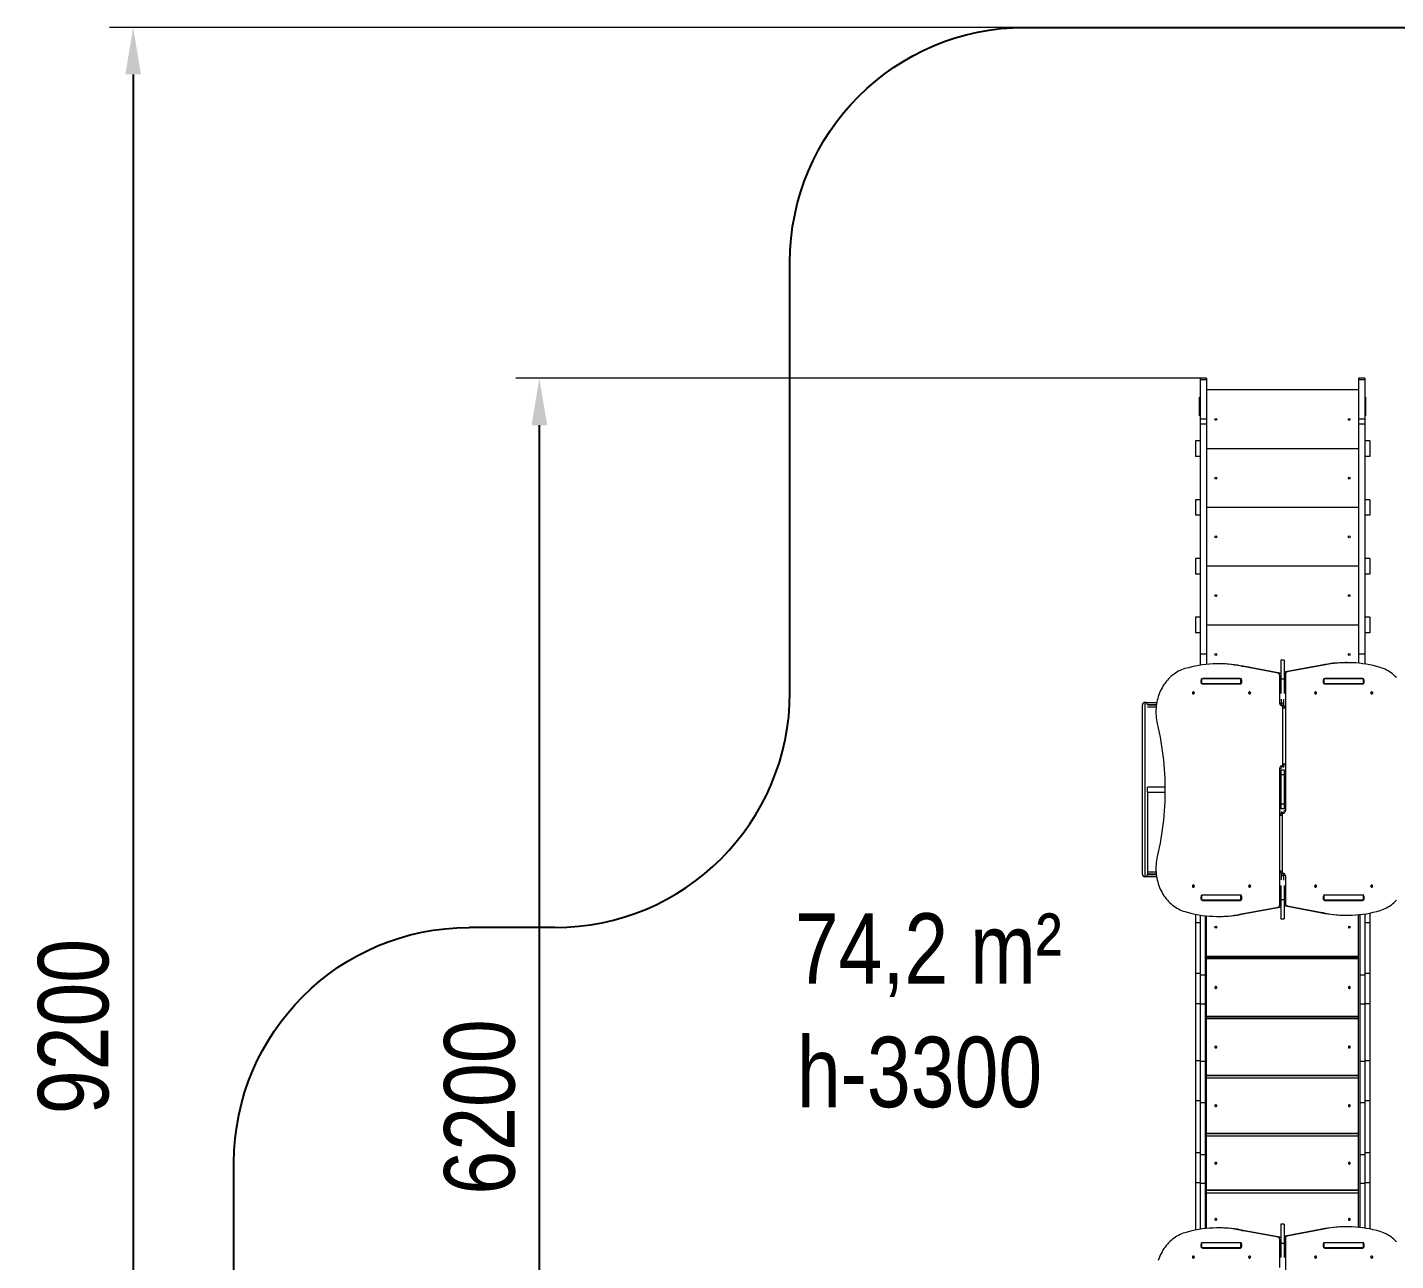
# Model space of a CAD drawing. Header units: millimetres. Extents: x -6398 to 6402, y -5787 to 4580.
# Drawn here: x -6398 to -576, y -667 to 4580 of the extents above; entities that cross this region are included whole.
import ezdxf

# ---------------------------------------------------------------- set-up
doc = ezdxf.new("R2010")
doc.units = ezdxf.units.MM
for name, color, linetype in [('DiKom', 7, 'Continuous'), ('DIKOM_ЗОНА', 80, 'Continuous'), ('DIKOM_РАЗМЕР_ЗОНА', 7, 'Continuous'), ('DIKOM_РАЗМЕР_ОБЪЕКТА', 7, 'Continuous')]:
    doc.layers.add(name, color=color, linetype=linetype)
doc.styles.add('style1', font='arial.ttf', dxfattribs={"width": 0.8})
doc.dimstyles.new('1-50', dxfattribs={"dimtxt": 300, "dimasz": 200, "dimexe": 100, "dimexo": 0, "dimgap": 100, "dimtad": 1, "dimtxsty": 'style1', "dimcen": 200, "dimclrd": 7, "dimclre": 7, "dimclrt": 7, "dimadec": 1, "dimazin": 2, "dimtfac": 1, "dimtmove": 0, "dimatfit": 2, "dimfxl": 0, "dimlwd": 25, "dimlwe": 18, "dimarcsym": 0})

# ---------------------------------------------------------------- blocks, each defined once
blk = doc.blocks.new('*D10')
at = {"layer": 'Defpoints', "color": 0, "transparency": 16777216}
for p in [(-1407.3, 3087.2), (-4219.4, -3113.8), (-1057.3, -3113.8)]:
    blk.add_point(p, dxfattribs=at)
at = {"layer": 'DIKOM_РАЗМЕР_ОБЪЕКТА', "color": 7, "lineweight": 18, "transparency": 16777216}
for p, q in [((-1407.3, 3087.2), (-4319.4, 3087.2)), ((-1057.3, -3113.8), (-4319.4, -3113.8))]:
    blk.add_line(p, q, dxfattribs=at)
at = {"layer": 'DIKOM_РАЗМЕР_ОБЪЕКТА', "color": 7, "lineweight": 25, "transparency": 16777216}
blk.add_line((-4219.4, 2887.2), (-4219.4, -2913.8), dxfattribs=at)
at = {"layer": 'DIKOM_РАЗМЕР_ОБЪЕКТА', "color": 7, "transparency": 16777216}
for points in [[(-4252.7, 2887.2), (-4186, 2887.2), (-4219.4, 3087.2)], [(-4252.7, -2913.8), (-4186, -2913.8), (-4219.4, -3113.8)]]:
    blk.add_solid(points, dxfattribs=at)
at = {"layer": 'DIKOM_РАЗМЕР_ОБЪЕКТА', "color": 7, "transparency": 16777216, "insert": (-4472.5, -13.3), "char_height": 300, "attachment_point": 5, "rotation": 90, "style": 'style1'}
blk.add_mtext('6200', dxfattribs=at)
blk = doc.blocks.new('*D11')
at = {"layer": 'Defpoints', "color": 0, "transparency": 16777216}
for p in [(4404.6, 1023.7), (-3518.4, -1364.8), (4404.6, -3858.3)]:
    blk.add_point(p, dxfattribs=at)
at = {"layer": 'DIKOM_РАЗМЕР_ОБЪЕКТА', "color": 7, "lineweight": 18, "transparency": 16777216}
for p, q in [((4404.6, 1023.7), (4404.6, -3958.3)), ((-3518.4, -1364.8), (-3518.4, -3958.3))]:
    blk.add_line(p, q, dxfattribs=at)
at = {"layer": 'DIKOM_РАЗМЕР_ОБЪЕКТА', "color": 7, "lineweight": 25, "transparency": 16777216}
blk.add_line((-3318.4, -3858.3), (4204.6, -3858.3), dxfattribs=at)
at = {"layer": 'DIKOM_РАЗМЕР_ОБЪЕКТА', "color": 7, "transparency": 16777216}
for points in [[(-3318.4, -3824.9), (-3318.4, -3891.6), (-3518.4, -3858.3)], [(4204.6, -3824.9), (4204.6, -3891.6), (4404.6, -3858.3)]]:
    blk.add_solid(points, dxfattribs=at)
at = {"layer": 'DIKOM_РАЗМЕР_ОБЪЕКТА', "color": 7, "transparency": 16777216, "insert": (326.4, -3605.1), "char_height": 300, "attachment_point": 5, "style": 'style1'}
blk.add_mtext('7900', dxfattribs=at)
blk = doc.blocks.new('*D12')
at = {"layer": 'Defpoints', "color": 0, "transparency": 16777216}
for p in [(-1169.8, 4579.9), (-5947.5, -4613.8), (-1169.8, -4613.8)]:
    blk.add_point(p, dxfattribs=at)
at = {"layer": 'DIKOM_РАЗМЕР_ЗОНА', "color": 7, "lineweight": 18, "transparency": 16777216}
for p, q in [((-1169.8, 4579.9), (-6047.5, 4579.9)), ((-1169.8, -4613.8), (-6047.5, -4613.8))]:
    blk.add_line(p, q, dxfattribs=at)
at = {"layer": 'DIKOM_РАЗМЕР_ЗОНА', "color": 7, "lineweight": 25, "transparency": 16777216}
blk.add_line((-5947.5, 4379.9), (-5947.5, -4413.8), dxfattribs=at)
at = {"layer": 'DIKOM_РАЗМЕР_ЗОНА', "color": 7, "transparency": 16777216}
for points in [[(-5980.9, 4379.9), (-5914.2, 4379.9), (-5947.5, 4579.9)], [(-5980.9, -4413.8), (-5914.2, -4413.8), (-5947.5, -4613.8)]]:
    blk.add_solid(points, dxfattribs=at)
at = {"layer": 'DIKOM_РАЗМЕР_ЗОНА', "color": 7, "transparency": 16777216, "insert": (-6200.7, 328.9), "char_height": 300, "attachment_point": 5, "rotation": 90, "style": 'style1'}
blk.add_mtext('9200', dxfattribs=at)
blk = doc.blocks.new('*D13')
at = {"layer": 'Defpoints', "color": 0, "transparency": 16777216}
for p in [(6402.1, 1335.2), (-5518.4, -1066.4), (6402.1, -5686.9)]:
    blk.add_point(p, dxfattribs=at)
at = {"layer": 'DIKOM_РАЗМЕР_ЗОНА', "color": 7, "lineweight": 18, "transparency": 16777216}
for p, q in [((6402.1, 1335.2), (6402.1, -5786.9)), ((-5518.4, -1066.4), (-5518.4, -5786.9))]:
    blk.add_line(p, q, dxfattribs=at)
at = {"layer": 'DIKOM_РАЗМЕР_ЗОНА', "color": 7, "lineweight": 25, "transparency": 16777216}
blk.add_line((-5318.4, -5686.9), (6202.1, -5686.9), dxfattribs=at)
at = {"layer": 'DIKOM_РАЗМЕР_ЗОНА', "color": 7, "transparency": 16777216}
for points in [[(-5318.4, -5653.5), (-5318.4, -5720.2), (-5518.4, -5686.9)], [(6202.1, -5653.5), (6202.1, -5720.2), (6402.1, -5686.9)]]:
    blk.add_solid(points, dxfattribs=at)
at = {"layer": 'DIKOM_РАЗМЕР_ЗОНА', "color": 7, "transparency": 16777216, "insert": (717.6, -5433.7), "char_height": 300, "attachment_point": 5, "style": 'style1'}
blk.add_mtext('11900', dxfattribs=at)

msp = doc.modelspace()

# ---------------------------------------------------------------- linework, layer by layer
at = {"color": 7, "linetype": 'Continuous', "lineweight": 15}
for p, q in [((-1380.327, 3087.217), (-1407.327, 3087.217)), ((-1407.327, 3087.217), (-1407.327, 3079.935)), ((-1380.327, 3087.217), (-1380.327, 3079.935)), ((-707.327, 3087.217), (-734.327, 3087.217)), ((-734.327, 3087.217), (-734.327, 3079.935)), ((-707.327, 3087.217), (-707.327, 3079.935)), ((-1380.327, 3079.935), (-1407.327, 3079.935)), ((-1407.327, 3079.935), (-1407.327, 2913.433)), ((-1380.327, 3079.935), (-1380.327, 2913.433)), ((-734.327, 3037.217), (-1380.327, 3037.217)), ((-707.327, 3079.935), (-734.327, 3079.935)), ((-734.327, 3079.935), (-734.327, 2913.433)), ((-707.327, 3079.935), (-707.327, 2913.433)), ((-1410.327, 2927.217), (-1410.327, 3007.217)), ((-1410.327, 3007.217), (-1407.327, 3007.217)), ((-707.327, 3007.217), (-704.327, 3007.217)), ((-704.327, 3007.217), (-704.327, 2927.217)), ((-1407.327, 2927.217), (-1410.327, 2927.217)), ((-1380.327, 2913.433), (-1407.327, 2913.433)), ((-1407.327, 2913.433), (-1407.327, 2892.395)), ((-1380.327, 2913.433), (-1380.327, 2892.395)), ((-707.327, 2913.433), (-734.327, 2913.433)), ((-734.327, 2913.433), (-734.327, 2892.395)), ((-704.327, 2927.217), (-707.327, 2927.217)), ((-707.327, 2913.433), (-707.327, 2892.395)), ((-1380.327, 2892.395), (-1407.327, 2892.395)), ((-1407.327, 2892.395), (-1407.327, 1912.482)), ((-1380.327, 2892.395), (-1380.327, 1912.482)), ((-707.327, 2892.395), (-734.327, 2892.395)), ((-734.327, 2892.395), (-734.327, 1912.482)), ((-707.327, 2892.395), (-707.327, 1912.482)), ((-1407.327, 2820.22), (-1428.327, 2820.22)), ((-1428.327, 2820.22), (-1428.327, 2754.22)), ((-686.327, 2820.22), (-707.327, 2820.22)), ((-686.327, 2820.22), (-686.327, 2754.22)), ((-1407.327, 2754.22), (-1428.327, 2754.22)), ((-734.327, 2787.217), (-1380.327, 2787.217)), ((-686.327, 2754.22), (-707.327, 2754.22)), ((-1407.327, 2570.22), (-1428.327, 2570.22)), ((-1428.327, 2570.22), (-1428.327, 2504.22)), ((-686.327, 2570.22), (-707.327, 2570.22)), ((-686.327, 2570.22), (-686.327, 2504.22)), ((-1407.327, 2504.22), (-1428.327, 2504.22)), ((-734.327, 2537.217), (-1380.327, 2537.217)), ((-686.327, 2504.22), (-707.327, 2504.22)), ((-1407.327, 2320.22), (-1428.327, 2320.22)), ((-1428.327, 2320.22), (-1428.327, 2254.22)), ((-734.327, 2287.217), (-1380.327, 2287.217)), ((-686.327, 2320.22), (-707.327, 2320.22)), ((-686.327, 2320.22), (-686.327, 2254.22)), ((-1407.327, 2254.22), (-1428.327, 2254.22)), ((-686.327, 2254.22), (-707.327, 2254.22)), ((-1407.327, 2070.22), (-1428.327, 2070.22)), ((-1428.327, 2070.22), (-1428.327, 2004.22)), ((-686.327, 2070.22), (-707.327, 2070.22)), ((-686.327, 2070.22), (-686.327, 2004.22)), ((-1407.327, 2004.22), (-1428.327, 2004.22)), ((-734.327, 2037.217), (-1380.327, 2037.217)), ((-686.327, 2004.22), (-707.327, 2004.22)), ((-1380.327, 1912.482), (-1407.327, 1912.482)), ((-1407.327, 1912.482), (-1407.327, 1866.316)), ((-1380.327, 1912.482), (-1380.327, 1869.733)), ((-1324.999, 1872.082), (-1332.499, 1872.082)), ((-1049.821, 1887.49), (-1064.821, 1887.49)), ((-1064.821, 1887.49), (-1064.821, 1806.315)), ((-1049.821, 1887.49), (-1049.821, 1806.315)), ((-889.766, 1866.684), (-1045.544, 1837.391)), ((-882.266, 1866.684), (-1038.044, 1837.391)), ((-882.266, 1866.684), (-889.766, 1866.684)), ((-782.152, 1877.042), (-789.652, 1877.042)), ((-707.327, 1912.482), (-734.327, 1912.482)), ((-734.327, 1912.482), (-734.327, 1874.693)), ((-707.327, 1912.482), (-707.327, 1871.276)), ((-1402.832, 1805.307), (-1402.832, 1790.128)), ((-1401.72, 1808.217), (-1402.79, 1808.217)), ((-1401.72, 1787.217), (-1401.72, 1808.217)), ((-1235.328, 1808.217), (-1401.72, 1808.217)), ((-1237.974, 1808.967), (-1396.89, 1808.967)), ((-1380.327, 1808.967), (-1380.327, 1808.217)), ((-1235.328, 1787.217), (-1235.328, 1808.217)), ((-1232.074, 1808.217), (-1235.328, 1808.217)), ((-1076.609, 1832.432), (-1232.385, 1861.724)), ((-1232.385, 1861.724), (-1224.885, 1861.724)), ((-1069.109, 1832.432), (-1224.885, 1861.724)), ((-1076.609, 1832.432), (-1069.109, 1832.432)), ((-1069.34, 1703.336), (-1069.34, 1822.562)), ((-1069.34, 1822.562), (-1064.821, 1822.562)), ((-1049.821, 1806.315), (-1064.821, 1806.315)), ((-1064.821, 1806.315), (-1064.821, 1745.918)), ((-1045.312, 1827.521), (-1049.821, 1827.521)), ((-1049.821, 1806.315), (-1049.821, 1745.998)), ((-1038.044, 1837.391), (-1045.544, 1837.391)), ((-1045.312, 1827.521), (-1045.31, 1246.061)), ((-879.666, 1808.217), (-882.721, 1808.217)), ((-879.666, 1787.217), (-879.666, 1808.217)), ((-712.934, 1808.217), (-879.666, 1808.217)), ((-717.761, 1808.967), (-876.677, 1808.967)), ((-734.327, 1808.967), (-734.327, 1808.217)), ((-712.934, 1787.217), (-712.934, 1808.217)), ((-711.864, 1808.217), (-712.934, 1808.217)), ((-711.822, 1790.128), (-711.822, 1805.307)), ((-1404.684, 1799.967), (-1404.684, 1795.467)), ((-1404.684, 1799.967), (-1402.832, 1799.967)), ((-1404.684, 1795.467), (-1402.832, 1795.467)), ((-1401.72, 1787.217), (-1402.79, 1787.217)), ((-1235.328, 1787.217), (-1401.72, 1787.217)), ((-1396.89, 1786.467), (-1237.974, 1786.467)), ((-1391.443, 1786.785), (-1391.443, 1787.217)), ((-1380.327, 1787.217), (-1380.327, 1786.467)), ((-1232.074, 1787.217), (-1235.328, 1787.217)), ((-1230.18, 1795.467), (-1230.18, 1799.967)), ((-884.471, 1799.967), (-884.471, 1795.467)), ((-879.666, 1787.217), (-882.721, 1787.217)), ((-712.934, 1787.217), (-879.666, 1787.217)), ((-876.677, 1786.467), (-717.761, 1786.467)), ((-734.327, 1787.217), (-734.327, 1786.467)), ((-723.207, 1787.217), (-723.207, 1786.785)), ((-711.864, 1787.217), (-712.934, 1787.217)), ((-709.967, 1799.967), (-711.822, 1799.967)), ((-709.967, 1795.467), (-711.822, 1795.467)), ((-709.967, 1795.467), (-709.967, 1799.967)), ((-1653.327, 976.217), (-1653.327, 1698.217)), ((-1643.327, 1708.217), (-1643.327, 966.217)), ((-1643.327, 1708.217), (-1642.327, 1708.217)), ((-1642.327, 1708.217), (-1592.544, 1708.217)), ((-1642.327, 966.217), (-1642.327, 1708.217)), ((-1594.199, 1698.217), (-1632.327, 1698.217)), ((-1632.327, 1697.217), (-1594.338, 1697.217)), ((-1069.34, 1703.336), (-1061.841, 1703.336)), ((-1062.777, 1694.449), (-1055.277, 1694.449)), ((-1061.841, 1703.336), (-1061.841, 1722.025)), ((-1052.812, 1704.517), (-1061.841, 1704.517)), ((-1052.812, 1722.077), (-1052.812, 1693.542)), ((-1595.471, 1687.217), (-1632.327, 1687.217)), ((-1055.484, 1447.136), (-1055.484, 1684.575)), ((-1055.484, 1684.575), (-1048.09, 1684.575)), ((-1069.338, 846.914), (-1069.34, 1428.374)), ((-1069.34, 1428.374), (-1062.262, 1428.374)), ((-1064.821, 1420.774), (-1064.821, 1419.657)), ((-1049.821, 1419.657), (-1064.821, 1419.657)), ((-1064.821, 1419.657), (-1064.821, 1399.614)), ((-1049.821, 1399.614), (-1064.821, 1399.614)), ((-1064.821, 1399.614), (-1064.821, 1274.821)), ((-1062.777, 1437.261), (-1055.277, 1437.261)), ((-1052.811, 1436.747), (-1056.904, 1436.747)), ((-1055.484, 1447.136), (-1048.09, 1447.136)), ((-1052.811, 1438.169), (-1052.811, 1430.495)), ((-1049.821, 1420.747), (-1049.821, 1419.657)), ((-1049.821, 1419.657), (-1049.821, 1399.614)), ((-1049.821, 1399.614), (-1049.821, 1274.821)), ((-1557.985, 1347.717), (-1632.327, 1347.717)), ((-1632.327, 1326.723), (-1632.327, 1347.712)), ((-1632.327, 1326.717), (-1557.944, 1326.717)), ((-1632.327, 1326.717), (-1632.327, 976.217)), ((-1059.167, 1227.299), (-1066.564, 1227.299)), ((-1049.821, 1274.821), (-1064.821, 1274.821)), ((-1064.821, 1274.821), (-1064.821, 1254.777)), ((-1049.821, 1254.777), (-1064.821, 1254.777)), ((-1064.821, 1254.777), (-1064.821, 1253.663)), ((-1061.84, 1236.266), (-1061.84, 1243.922)), ((-1057.746, 1237.687), (-1061.84, 1237.687)), ((-1051.874, 1237.173), (-1059.374, 1237.173)), ((-1059.167, 1227.299), (-1059.167, 989.86)), ((-1045.31, 1246.061), (-1052.392, 1246.061)), ((-1049.821, 1274.821), (-1049.821, 1254.777)), ((-1049.821, 1254.777), (-1049.821, 1253.686)), ((-1059.167, 989.86), (-1066.564, 989.86)), ((-1643.327, 966.217), (-1642.327, 966.217)), ((-1593.425, 966.217), (-1642.327, 966.217)), ((-1632.327, 987.217), (-1595.861, 987.217)), ((-1594.959, 977.217), (-1632.327, 977.217)), ((-1632.327, 976.217), (-1594.843, 976.217)), ((-1061.839, 952.402), (-1061.839, 980.893)), ((-1052.81, 969.918), (-1061.839, 969.918)), ((-1051.874, 979.985), (-1059.374, 979.985)), ((-1045.31, 971.098), (-1052.81, 971.098)), ((-1052.81, 971.098), (-1052.81, 952.365)), ((-1045.31, 971.098), (-1045.31, 851.873)), ((-1404.684, 878.967), (-1404.684, 874.467)), ((-1404.684, 878.967), (-1402.832, 878.967)), ((-1404.684, 874.467), (-1402.832, 874.467)), ((-1402.832, 884.307), (-1402.832, 869.128)), ((-1401.72, 887.217), (-1402.79, 887.217)), ((-1401.72, 866.217), (-1401.72, 887.217)), ((-1235.328, 887.217), (-1401.72, 887.217)), ((-1237.974, 887.967), (-1396.89, 887.967)), ((-1391.443, 887.217), (-1391.443, 887.649)), ((-1386.327, 887.967), (-1386.327, 887.217)), ((-1235.328, 866.217), (-1235.328, 887.217)), ((-1232.074, 887.217), (-1235.328, 887.217)), ((-1230.18, 874.467), (-1230.18, 878.967)), ((-1064.821, 928.504), (-1064.821, 868.12)), ((-1049.821, 928.45), (-1049.821, 868.12)), ((-884.471, 878.967), (-884.471, 874.467)), ((-879.666, 887.217), (-882.721, 887.217)), ((-879.666, 866.217), (-879.666, 887.217)), ((-712.934, 887.217), (-879.666, 887.217)), ((-717.761, 887.967), (-876.677, 887.967)), ((-728.327, 887.967), (-728.327, 887.217)), ((-723.21, 887.65), (-723.21, 887.217)), ((-712.934, 866.217), (-712.934, 887.217)), ((-711.864, 887.217), (-712.934, 887.217)), ((-711.822, 869.128), (-711.822, 884.307)), ((-709.967, 878.967), (-711.822, 878.967)), ((-709.967, 874.467), (-711.822, 874.467)), ((-709.967, 874.467), (-709.967, 878.967)), ((-1401.72, 866.217), (-1402.79, 866.217)), ((-1235.328, 866.217), (-1401.72, 866.217)), ((-1396.89, 865.467), (-1237.974, 865.467)), ((-1386.327, 866.217), (-1386.327, 865.467)), ((-1380.327, 865.467), (-1380.327, 866.217)), ((-1232.074, 866.217), (-1235.328, 866.217)), ((-1232.385, 807.751), (-1076.607, 837.044)), ((-1224.885, 807.751), (-1069.107, 837.044)), ((-1076.607, 837.044), (-1069.107, 837.044)), ((-1069.338, 846.914), (-1064.821, 846.914)), ((-1049.821, 868.12), (-1064.821, 868.12)), ((-1064.821, 868.12), (-1064.821, 786.945)), ((-1049.821, 868.12), (-1049.821, 786.945)), ((-1045.31, 851.873), (-1049.821, 851.873)), ((-1038.042, 842.003), (-1045.542, 842.003)), ((-1045.542, 842.003), (-889.766, 812.71)), ((-1038.042, 842.003), (-882.266, 812.71)), ((-879.666, 866.217), (-882.721, 866.217)), ((-712.934, 866.217), (-879.666, 866.217)), ((-876.677, 865.467), (-717.761, 865.467)), ((-734.327, 865.467), (-734.327, 866.217)), ((-728.327, 866.217), (-728.327, 865.467)), ((-711.864, 866.217), (-712.934, 866.217)), ((-1428.327, 806.877), (-1428.327, 770.664)), ((-1407.327, 770.664), (-1428.327, 770.664)), ((-1428.327, 770.664), (-1428.327, 555.047)), ((-1407.327, 803.159), (-1407.327, 547.342)), ((-1386.327, 800.37), (-1386.327, 547.342)), ((-1380.327, -530.266), (-1380.327, 799.742)), ((-1332.499, 797.393), (-1324.999, 797.393)), ((-1232.385, 807.751), (-1224.885, 807.751)), ((-1064.821, 786.945), (-1049.821, 786.945)), ((-882.266, 812.71), (-889.766, 812.71)), ((-789.652, 802.352), (-782.152, 802.352)), ((-734.327, -525.308), (-734.327, 804.701)), ((-728.327, 805.329), (-728.327, 547.342)), ((-707.327, 808.118), (-707.327, 547.342)), ((-686.327, 770.664), (-707.327, 770.664)), ((-686.327, 811.835), (-686.327, 770.664)), ((-686.327, 770.664), (-686.327, 555.047)), ((-1380.327, 628.993), (-734.327, 628.993)), ((-734.327, 622.809), (-1380.327, 622.809)), ((-734.327, 616.266), (-1380.327, 616.266)), ((-1407.327, 555.047), (-1428.327, 555.047)), ((-1428.327, 555.047), (-1428.327, 425.822)), ((-1386.327, 547.342), (-1407.327, 547.342)), ((-1407.327, 547.342), (-1407.327, 423.664)), ((-1386.327, 547.342), (-1386.327, 423.664)), ((-707.327, 547.342), (-728.327, 547.342)), ((-728.327, 547.342), (-728.327, 423.664)), ((-686.327, 555.047), (-707.327, 555.047)), ((-707.327, 547.342), (-707.327, 423.664)), ((-686.327, 555.047), (-686.327, 425.822)), ((-1407.327, 425.822), (-1428.327, 425.822)), ((-1428.327, 425.822), (-1428.327, 182.661)), ((-1386.327, 423.664), (-1407.327, 423.664)), ((-1407.327, 423.664), (-1407.327, 180.502)), ((-1386.327, 423.664), (-1386.327, 180.502)), ((-707.327, 423.664), (-728.327, 423.664)), ((-728.327, 423.664), (-728.327, 180.502)), ((-686.327, 425.822), (-707.327, 425.822)), ((-707.327, 423.664), (-707.327, 180.502)), ((-686.327, 425.822), (-686.327, 182.661)), ((-1380.327, 373.718), (-734.327, 373.718)), ((-734.327, 368.966), (-1380.327, 368.966)), ((-734.327, 361.051), (-1380.327, 361.051)), ((-1407.327, 182.661), (-1428.327, 182.661)), ((-1428.327, 182.661), (-1428.327, 12.926)), ((-1386.327, 180.502), (-1407.327, 180.502)), ((-1407.327, 180.502), (-1407.327, 4.41)), ((-1386.327, 180.502), (-1386.327, 4.41)), ((-707.327, 180.502), (-728.327, 180.502)), ((-728.327, 180.502), (-728.327, 4.41)), ((-686.327, 182.661), (-707.327, 182.661)), ((-707.327, 180.502), (-707.327, 4.41)), ((-686.327, 182.661), (-686.327, 12.926)), ((-1380.327, 122.034), (-734.327, 122.034)), ((-734.327, 118.81), (-1380.327, 118.81)), ((-734.327, 109.577), (-1380.327, 109.577)), ((-1407.327, 12.926), (-1428.327, 12.926)), ((-1428.327, 12.926), (-1428.327, -208.385)), ((-1386.327, 4.41), (-1407.327, 4.41)), ((-1407.327, 4.41), (-1407.327, -216.901)), ((-1386.327, 4.41), (-1386.327, -216.901)), ((-707.327, 4.41), (-728.327, 4.41)), ((-728.327, 4.41), (-728.327, -216.901)), ((-686.327, 12.926), (-707.327, 12.926)), ((-707.327, 4.41), (-707.327, -216.901)), ((-686.327, 12.926), (-686.327, -208.385)), ((-1380.327, -125.353), (-734.327, -125.353)), ((-734.327, -126.877), (-1380.327, -126.877)), ((-734.327, -137.483), (-1380.327, -137.483)), ((-1407.327, -208.385), (-1428.327, -208.385)), ((-1428.327, -208.385), (-1428.327, -336.008)), ((-1386.327, -216.901), (-1407.327, -216.901)), ((-1407.327, -216.901), (-1407.327, -339.046)), ((-1386.327, -216.901), (-1386.327, -339.046)), ((-707.327, -216.901), (-728.327, -216.901)), ((-728.327, -216.901), (-728.327, -339.046)), ((-686.327, -208.385), (-707.327, -208.385)), ((-707.327, -216.901), (-707.327, -339.046)), ((-686.327, -208.385), (-686.327, -336.008)), ((-1407.327, -336.008), (-1428.327, -336.008)), ((-1428.327, -336.008), (-1428.327, -537.399)), ((-1386.327, -339.046), (-1407.327, -339.046)), ((-1407.327, -339.046), (-1407.327, -533.682)), ((-1386.327, -339.046), (-1386.327, -530.894)), ((-707.327, -339.046), (-728.327, -339.046)), ((-728.327, -339.046), (-728.327, -525.936)), ((-686.327, -336.008), (-707.327, -336.008)), ((-707.327, -339.046), (-707.327, -528.725)), ((-686.327, -336.008), (-686.327, -532.444)), ((-1380.327, -367.388), (-734.327, -367.388)), ((-734.327, -367.507), (-1380.327, -367.507)), ((-734.327, -379.428), (-1380.327, -379.428)), ((-1049.833, -512.51), (-1064.833, -512.51)), ((-1064.833, -512.51), (-1064.833, -593.685)), ((-1049.833, -512.51), (-1049.833, -593.685)), ((-782.164, -522.958), (-789.664, -522.958)), ((-1325.011, -527.918), (-1332.511, -527.918)), ((-1076.621, -567.568), (-1232.397, -538.276)), ((-1232.397, -538.276), (-1224.897, -538.276)), ((-1069.121, -567.568), (-1224.897, -538.276)), ((-1076.621, -567.568), (-1069.121, -567.568)), ((-1069.353, -696.664), (-1069.353, -577.438)), ((-1069.353, -577.438), (-1064.833, -577.438)), ((-1045.324, -572.479), (-1049.833, -572.479)), ((-889.778, -533.316), (-1045.556, -562.609)), ((-1038.056, -562.609), (-1045.556, -562.609)), ((-1045.324, -572.479), (-1045.322, -1153.939)), ((-882.278, -533.316), (-1038.056, -562.609)), ((-882.278, -533.316), (-889.778, -533.316)), ((-1404.696, -600.033), (-1404.696, -604.533)), ((-1404.696, -600.033), (-1402.844, -600.033)), ((-1404.696, -604.533), (-1402.844, -604.533)), ((-1402.844, -594.693), (-1402.844, -609.872)), ((-1401.732, -591.783), (-1402.802, -591.783)), ((-1401.732, -612.783), (-1402.802, -612.783)), ((-1401.732, -612.783), (-1401.732, -591.783)), ((-1235.34, -591.783), (-1401.732, -591.783)), ((-1235.34, -612.783), (-1401.732, -612.783)), ((-1237.986, -591.033), (-1396.902, -591.033)), ((-1396.902, -613.533), (-1237.986, -613.533)), ((-1391.456, -613.215), (-1391.456, -612.783)), ((-1386.327, -591.033), (-1386.327, -591.783)), ((-1386.327, -612.783), (-1386.327, -613.533)), ((-1380.327, -591.783), (-1380.327, -591.033)), ((-1235.34, -612.783), (-1235.34, -591.783)), ((-1232.086, -591.783), (-1235.34, -591.783)), ((-1232.086, -612.783), (-1235.34, -612.783)), ((-1230.192, -604.533), (-1230.192, -600.033)), ((-1049.833, -593.685), (-1064.833, -593.685)), ((-1064.833, -593.685), (-1064.833, -654.083)), ((-1049.833, -593.685), (-1049.833, -654.002)), ((-884.483, -600.033), (-884.483, -604.533)), ((-879.678, -591.783), (-882.733, -591.783)), ((-879.678, -612.783), (-882.733, -612.783)), ((-879.678, -612.783), (-879.678, -591.783)), ((-712.946, -591.783), (-879.678, -591.783)), ((-712.946, -612.783), (-879.678, -612.783)), ((-717.773, -591.033), (-876.689, -591.033)), ((-876.689, -613.533), (-717.773, -613.533)), ((-734.327, -591.783), (-734.327, -591.033)), ((-728.327, -591.033), (-728.327, -591.783)), ((-728.327, -612.783), (-728.327, -613.533)), ((-723.219, -612.783), (-723.219, -613.215)), ((-712.946, -612.783), (-712.946, -591.783)), ((-711.877, -591.783), (-712.946, -591.783)), ((-711.877, -612.783), (-712.946, -612.783)), ((-711.834, -609.872), (-711.834, -594.693)), ((-709.979, -600.033), (-711.834, -600.033)), ((-709.979, -604.533), (-711.834, -604.533)), ((-709.979, -604.533), (-709.979, -600.033))]:
    msp.add_line(p, q, dxfattribs=at)
at = {"color": 7, "linetype": 'Continuous', "lineweight": 15, "flags": 128}
for points in [[(-1472.804, 1851.577), (-1479.774, 1849.317), (-1486.651, 1846.705), (-1493.423, 1843.745), (-1500.075, 1840.445), (-1506.595, 1836.81), (-1512.97, 1832.848), (-1519.187, 1828.565), (-1525.236, 1823.971), (-1531.104, 1819.074), (-1536.78, 1813.884), (-1542.252, 1808.41), (-1547.511, 1802.664), (-1552.545, 1796.656), (-1557.346, 1790.398), (-1561.904, 1783.903), (-1566.21, 1777.182), (-1570.256, 1770.249), (-1574.033, 1763.117), (-1577.536, 1755.801), (-1580.756, 1748.313), (-1583.688, 1740.669), (-1586.326, 1732.884), (-1588.664, 1724.972), (-1590.699, 1716.949), (-1592.427, 1708.83), (-1593.843, 1700.632), (-1594.946, 1692.369), (-1595.733, 1684.059), (-1596.202, 1675.717), (-1596.354, 1667.358), (-1596.186, 1659.001), (-1595.701, 1650.659), (-1594.898, 1642.351), (-1593.779, 1634.091), (-1592.347, 1625.896), (-1590.604, 1617.782)], [(-572.399, 1813.37), (-577.871, 1818.843), (-583.547, 1824.034), (-589.415, 1828.931), (-595.463, 1833.525), (-601.681, 1837.807), (-608.056, 1841.77), (-614.576, 1845.405), (-621.228, 1848.705), (-627.999, 1851.664), (-634.877, 1854.276), (-641.847, 1856.537)], [(-1436.944, 1752.617), (-1438.017, 1752.439), (-1439.004, 1751.919), (-1439.823, 1751.099), (-1440.41, 1750.045), (-1440.715, 1748.844), (-1440.715, 1747.591), (-1440.41, 1746.39), (-1439.823, 1745.336), (-1439.004, 1744.516), (-1438.017, 1743.996), (-1436.944, 1743.817), (-1435.87, 1743.996), (-1434.883, 1744.516), (-1434.064, 1745.336), (-1433.477, 1746.39), (-1433.172, 1747.591), (-1433.172, 1748.844), (-1433.477, 1750.045), (-1434.064, 1751.099), (-1434.883, 1751.919), (-1435.87, 1752.439), (-1436.944, 1752.617)], [(-1197.921, 1752.617), (-1198.994, 1752.439), (-1199.981, 1751.919), (-1200.8, 1751.099), (-1201.387, 1750.045), (-1201.692, 1748.844), (-1201.692, 1747.591), (-1201.387, 1746.39), (-1200.8, 1745.336), (-1199.981, 1744.516), (-1198.994, 1743.996), (-1197.921, 1743.817), (-1196.847, 1743.996), (-1195.86, 1744.516), (-1195.041, 1745.336), (-1194.454, 1746.39), (-1194.149, 1747.591), (-1194.149, 1748.844), (-1194.454, 1750.045), (-1195.041, 1751.099), (-1195.86, 1751.919), (-1196.847, 1752.439), (-1197.921, 1752.617)], [(-916.73, 1743.817), (-915.657, 1743.996), (-914.67, 1744.516), (-913.851, 1745.336), (-913.264, 1746.39), (-912.959, 1747.591), (-912.959, 1748.844), (-913.264, 1750.045), (-913.851, 1751.099), (-914.67, 1751.919), (-915.657, 1752.439), (-916.73, 1752.617), (-917.804, 1752.439), (-918.79, 1751.919), (-919.61, 1751.099), (-920.196, 1750.045), (-920.502, 1748.844), (-920.502, 1747.591), (-920.196, 1746.39), (-919.61, 1745.336), (-918.79, 1744.516), (-917.804, 1743.996), (-916.73, 1743.817)], [(-677.707, 1743.817), (-676.634, 1743.996), (-675.647, 1744.516), (-674.828, 1745.336), (-674.241, 1746.39), (-673.936, 1747.591), (-673.936, 1748.844), (-674.241, 1750.045), (-674.828, 1751.099), (-675.647, 1751.919), (-676.634, 1752.439), (-677.707, 1752.617), (-678.781, 1752.439), (-679.767, 1751.919), (-680.587, 1751.099), (-681.174, 1750.045), (-681.479, 1748.844), (-681.479, 1747.591), (-681.174, 1746.39), (-680.587, 1745.336), (-679.767, 1744.516), (-678.781, 1743.996), (-677.707, 1743.817)], [(-1590.604, 1617.782), (-1586.273, 1598.675), (-1582.246, 1579.48), (-1578.523, 1560.203), (-1575.106, 1540.85), (-1571.996, 1521.429), (-1569.193, 1501.945), (-1566.7, 1482.405), (-1564.517, 1462.816), (-1562.644, 1443.185), (-1561.083, 1423.517), (-1559.833, 1403.819), (-1558.895, 1384.098), (-1558.27, 1364.36), (-1557.957, 1344.613), (-1557.957, 1324.862), (-1558.27, 1305.115), (-1558.895, 1285.378), (-1559.833, 1265.657), (-1561.083, 1245.959), (-1562.644, 1226.291), (-1564.517, 1206.659), (-1566.7, 1187.07), (-1569.193, 1167.53), (-1571.996, 1148.046), (-1575.106, 1128.625), (-1578.523, 1109.272), (-1582.246, 1089.995), (-1586.273, 1070.8), (-1590.604, 1051.693)], [(-1590.604, 1051.693), (-1592.347, 1043.579), (-1593.779, 1035.384), (-1594.898, 1027.124), (-1595.701, 1018.816), (-1596.186, 1010.475), (-1596.354, 1002.117), (-1596.202, 993.759), (-1595.733, 985.416), (-1594.946, 977.106), (-1593.843, 968.843), (-1592.427, 960.645), (-1590.699, 952.526), (-1588.664, 944.503), (-1586.326, 936.591), (-1583.688, 928.806), (-1580.756, 921.162), (-1577.536, 913.675), (-1574.033, 906.358), (-1570.256, 899.226), (-1566.21, 892.293), (-1561.904, 885.572), (-1557.346, 879.077), (-1552.545, 872.819), (-1547.511, 866.811), (-1542.252, 861.065), (-1536.78, 855.591), (-1531.104, 850.401), (-1525.236, 845.504), (-1519.187, 840.91), (-1512.97, 836.627), (-1506.595, 832.665), (-1500.075, 829.03), (-1493.423, 825.73), (-1486.651, 822.771), (-1479.774, 820.158), (-1472.804, 817.898)], [(-1436.944, 930.617), (-1438.017, 930.439), (-1439.004, 929.919), (-1439.823, 929.099), (-1440.41, 928.045), (-1440.715, 926.844), (-1440.715, 925.591), (-1440.41, 924.39), (-1439.823, 923.336), (-1439.004, 922.516), (-1438.017, 921.996), (-1436.944, 921.817), (-1435.87, 921.996), (-1434.883, 922.516), (-1434.064, 923.336), (-1433.477, 924.39), (-1433.172, 925.591), (-1433.172, 926.844), (-1433.477, 928.045), (-1434.064, 929.099), (-1434.883, 929.919), (-1435.87, 930.439), (-1436.944, 930.617)], [(-1197.921, 930.617), (-1198.994, 930.439), (-1199.981, 929.919), (-1200.8, 929.099), (-1201.387, 928.045), (-1201.692, 926.844), (-1201.692, 925.591), (-1201.387, 924.39), (-1200.8, 923.336), (-1199.981, 922.516), (-1198.994, 921.996), (-1197.921, 921.817), (-1196.847, 921.996), (-1195.86, 922.516), (-1195.041, 923.336), (-1194.454, 924.39), (-1194.149, 925.591), (-1194.149, 926.844), (-1194.454, 928.045), (-1195.041, 929.099), (-1195.86, 929.919), (-1196.847, 930.439), (-1197.921, 930.617)], [(-916.73, 921.817), (-915.657, 921.996), (-914.67, 922.516), (-913.851, 923.336), (-913.264, 924.39), (-912.959, 925.591), (-912.959, 926.844), (-913.264, 928.045), (-913.851, 929.099), (-914.67, 929.919), (-915.657, 930.439), (-916.73, 930.617), (-917.804, 930.439), (-918.79, 929.919), (-919.61, 929.099), (-920.196, 928.045), (-920.502, 926.844), (-920.502, 925.591), (-920.196, 924.39), (-919.61, 923.336), (-918.79, 922.516), (-917.804, 921.996), (-916.73, 921.817)], [(-677.707, 921.817), (-676.634, 921.996), (-675.647, 922.516), (-674.828, 923.336), (-674.241, 924.39), (-673.936, 925.591), (-673.936, 926.844), (-674.241, 928.045), (-674.828, 929.099), (-675.647, 929.919), (-676.634, 930.439), (-677.707, 930.617), (-678.781, 930.439), (-679.767, 929.919), (-680.587, 929.099), (-681.174, 928.045), (-681.479, 926.844), (-681.479, 925.591), (-681.174, 924.39), (-680.587, 923.336), (-679.767, 922.516), (-678.781, 921.996), (-677.707, 921.817)], [(-641.847, 822.857), (-634.877, 825.118), (-627.999, 827.73), (-621.228, 830.689), (-614.576, 833.99), (-608.056, 837.624), (-601.681, 841.587), (-595.463, 845.869), (-589.415, 850.464), (-583.547, 855.361), (-577.871, 860.551), (-572.399, 866.025)], [(-1337.327, 494.992), (-1337.505, 496.136), (-1338.022, 497.178), (-1338.833, 498.026), (-1339.866, 498.605), (-1341.028, 498.862), (-1342.217, 498.776), (-1343.327, 498.353), (-1344.259, 497.632), (-1344.931, 496.676), (-1345.282, 495.57), (-1345.282, 494.414), (-1344.931, 493.308), (-1344.259, 492.352), (-1343.327, 491.631), (-1342.217, 491.209), (-1341.028, 491.122), (-1339.866, 491.38), (-1338.833, 491.958), (-1338.022, 492.806), (-1337.505, 493.848), (-1337.327, 494.992)], [(-769.327, 494.992), (-769.505, 496.136), (-770.022, 497.178), (-770.833, 498.026), (-771.866, 498.605), (-773.028, 498.862), (-774.217, 498.776), (-775.327, 498.353), (-776.259, 497.632), (-776.931, 496.676), (-777.282, 495.57), (-777.282, 494.414), (-776.931, 493.308), (-776.259, 492.352), (-775.327, 491.631), (-774.217, 491.209), (-773.028, 491.122), (-771.866, 491.38), (-770.833, 491.958), (-770.022, 492.806), (-769.505, 493.848), (-769.327, 494.992)], [(-1337.327, 241.542), (-1337.505, 242.67), (-1338.022, 243.697), (-1338.833, 244.532), (-1339.866, 245.102), (-1341.028, 245.356), (-1342.217, 245.271), (-1343.327, 244.854), (-1344.259, 244.144), (-1344.931, 243.202), (-1345.282, 242.112), (-1345.282, 240.972), (-1344.931, 239.883), (-1344.259, 238.941), (-1343.327, 238.23), (-1342.217, 237.814), (-1341.028, 237.729), (-1339.866, 237.983), (-1338.833, 238.552), (-1338.022, 239.388), (-1337.505, 240.415), (-1337.327, 241.542)], [(-769.327, 241.542), (-769.505, 242.67), (-770.022, 243.697), (-770.833, 244.532), (-771.866, 245.102), (-773.028, 245.356), (-774.217, 245.271), (-775.327, 244.854), (-776.259, 244.144), (-776.931, 243.202), (-777.282, 242.112), (-777.282, 240.972), (-776.931, 239.883), (-776.259, 238.941), (-775.327, 238.23), (-774.217, 237.814), (-773.028, 237.729), (-771.866, 237.983), (-770.833, 238.552), (-770.022, 239.388), (-769.505, 240.415), (-769.327, 241.542)], [(-1337.327, -7.888), (-1337.505, -6.78), (-1338.022, -5.77), (-1338.833, -4.949), (-1339.866, -4.389), (-1341.028, -4.139), (-1342.217, -4.223), (-1343.327, -4.632), (-1344.259, -5.331), (-1344.931, -6.257), (-1345.282, -7.327), (-1345.282, -8.448), (-1344.931, -9.519), (-1344.259, -10.444), (-1343.327, -11.143), (-1342.217, -11.552), (-1341.028, -11.636), (-1339.866, -11.387), (-1338.833, -10.827), (-1338.022, -10.005), (-1337.505, -8.996), (-1337.327, -7.888)], [(-769.327, -7.888), (-769.505, -6.78), (-770.022, -5.77), (-770.833, -4.949), (-771.866, -4.389), (-773.028, -4.139), (-774.217, -4.223), (-775.327, -4.632), (-776.259, -5.331), (-776.931, -6.257), (-777.282, -7.327), (-777.282, -8.448), (-776.931, -9.519), (-776.259, -10.444), (-775.327, -11.143), (-774.217, -11.552), (-773.028, -11.636), (-771.866, -11.387), (-770.833, -10.827), (-770.022, -10.005), (-769.505, -8.996), (-769.327, -7.888)], [(-1337.327, -252.435), (-1337.505, -251.351), (-1338.022, -250.363), (-1338.833, -249.559), (-1339.866, -249.011), (-1341.028, -248.767), (-1342.217, -248.849), (-1343.327, -249.25), (-1344.259, -249.933), (-1344.931, -250.839), (-1345.282, -251.887), (-1345.282, -252.984), (-1344.931, -254.031), (-1344.259, -254.937), (-1343.327, -255.621), (-1342.217, -256.022), (-1341.028, -256.104), (-1339.866, -255.86), (-1338.833, -255.311), (-1338.022, -254.507), (-1337.505, -253.52), (-1337.327, -252.435)], [(-769.327, -252.435), (-769.505, -251.351), (-770.022, -250.363), (-770.833, -249.559), (-771.866, -249.011), (-773.028, -248.767), (-774.217, -248.849), (-775.327, -249.25), (-776.259, -249.933), (-776.931, -250.839), (-777.282, -251.887), (-777.282, -252.984), (-776.931, -254.031), (-776.259, -254.937), (-775.327, -255.621), (-774.217, -256.022), (-773.028, -256.104), (-771.866, -255.86), (-770.833, -255.311), (-770.022, -254.507), (-769.505, -253.52), (-769.327, -252.435)], [(-1337.327, -491.585), (-1337.505, -490.527), (-1338.022, -489.563), (-1338.833, -488.779), (-1339.866, -488.244), (-1341.028, -488.006), (-1342.217, -488.086), (-1343.327, -488.477), (-1344.259, -489.144), (-1344.931, -490.028), (-1345.282, -491.05), (-1345.282, -492.12), (-1344.931, -493.142), (-1344.259, -494.026), (-1343.327, -494.693), (-1342.217, -495.084), (-1341.028, -495.164), (-1339.866, -494.926), (-1338.833, -494.391), (-1338.022, -493.607), (-1337.505, -492.643), (-1337.327, -491.585)], [(-769.327, -491.585), (-769.505, -490.527), (-770.022, -489.563), (-770.833, -488.779), (-771.866, -488.244), (-773.028, -488.006), (-774.217, -488.086), (-775.327, -488.477), (-776.259, -489.144), (-776.931, -490.028), (-777.282, -491.05), (-777.282, -492.12), (-776.931, -493.142), (-776.259, -494.026), (-775.327, -494.693), (-774.217, -495.084), (-773.028, -495.164), (-771.866, -494.926), (-770.833, -494.391), (-770.022, -493.607), (-769.505, -492.643), (-769.327, -491.585)], [(-1472.816, -548.423), (-1479.786, -550.683), (-1486.664, -553.295), (-1493.435, -556.255), (-1500.087, -559.555), (-1506.607, -563.19), (-1512.982, -567.152), (-1519.2, -571.435), (-1525.248, -576.029), (-1531.116, -580.926), (-1536.792, -586.116), (-1542.264, -591.59), (-1547.523, -597.336), (-1552.557, -603.344), (-1557.358, -609.602), (-1561.916, -616.097), (-1566.222, -622.818), (-1570.268, -629.751), (-1574.045, -636.883), (-1577.548, -644.199), (-1580.768, -651.687), (-1583.7, -659.331), (-1586.338, -667.116)], [(-572.411, -586.63), (-577.883, -581.157), (-583.559, -575.966), (-589.427, -571.069), (-595.476, -566.475), (-601.693, -562.193), (-608.068, -558.23), (-614.588, -554.595), (-621.24, -551.295), (-628.011, -548.336), (-634.889, -545.724), (-641.859, -543.463)], [(-1436.956, -647.383), (-1438.029, -647.561), (-1439.016, -648.081), (-1439.835, -648.901), (-1440.422, -649.955), (-1440.727, -651.156), (-1440.727, -652.409), (-1440.422, -653.61), (-1439.835, -654.664), (-1439.016, -655.484), (-1438.029, -656.004), (-1436.956, -656.183), (-1435.882, -656.004), (-1434.896, -655.484), (-1434.076, -654.664), (-1433.49, -653.61), (-1433.184, -652.409), (-1433.184, -651.156), (-1433.49, -649.955), (-1434.076, -648.901), (-1434.896, -648.081), (-1435.882, -647.561), (-1436.956, -647.383)], [(-1197.933, -647.383), (-1199.006, -647.561), (-1199.993, -648.081), (-1200.812, -648.901), (-1201.399, -649.955), (-1201.704, -651.156), (-1201.704, -652.409), (-1201.399, -653.61), (-1200.812, -654.664), (-1199.993, -655.484), (-1199.006, -656.004), (-1197.933, -656.183), (-1196.859, -656.004), (-1195.873, -655.484), (-1195.053, -654.664), (-1194.466, -653.61), (-1194.161, -652.409), (-1194.161, -651.156), (-1194.466, -649.955), (-1195.053, -648.901), (-1195.873, -648.081), (-1196.859, -647.561), (-1197.933, -647.383)], [(-916.742, -656.183), (-915.669, -656.004), (-914.682, -655.484), (-913.862, -654.664), (-913.276, -653.61), (-912.971, -652.409), (-912.971, -651.156), (-913.276, -649.955), (-913.862, -648.901), (-914.682, -648.081), (-915.669, -647.561), (-916.742, -647.383), (-917.816, -647.561), (-918.803, -648.081), (-919.622, -648.901), (-920.208, -649.955), (-920.514, -651.156), (-920.514, -652.409), (-920.208, -653.61), (-919.622, -654.664), (-918.803, -655.484), (-917.816, -656.004), (-916.742, -656.183)], [(-677.719, -656.183), (-676.646, -656.004), (-675.659, -655.484), (-674.84, -654.664), (-674.253, -653.61), (-673.948, -652.409), (-673.948, -651.156), (-674.253, -649.955), (-674.84, -648.901), (-675.659, -648.081), (-676.646, -647.561), (-677.719, -647.383), (-678.793, -647.561), (-679.78, -648.081), (-680.599, -648.901), (-681.185, -649.955), (-681.491, -651.156), (-681.491, -652.409), (-681.185, -653.61), (-680.599, -654.664), (-679.78, -655.484), (-678.793, -656.004), (-677.719, -656.183)]]:
    msp.add_lwpolyline(points, dxfattribs=at)
at = {"color": 7, "linetype": 'Continuous', "lineweight": 15}
for centre, radius in [((-1341.327, 2912.217), 4), ((-773.327, 2912.217), 4), ((-1341.327, 2662.217), 4), ((-773.327, 2662.217), 4), ((-1341.327, 2412.217), 4), ((-773.327, 2412.217), 4), ((-1341.327, 2162.217), 4), ((-773.327, 2162.217), 4), ((-1341.327, 1912.217), 4), ((-773.327, 1912.217), 4), ((-1341.277, 751.742), 3.95), ((-773.277, 751.743), 3.95)]:
    msp.add_circle(centre, radius, dxfattribs=at)
for centre, radius, start, end in [((-1332.553, 1381.794), 490.272, 78.2108749, 106.6227002), ((-1325.099, 1382.124), 489.959, 78.1977155, 89.988317), ((-789.552, 1387.084), 489.958, 90.0116994, 101.802296), ((-782.098, 1386.755), 490.271, 73.3772815, 101.789141), ((-1394.869, 1800.052), 9.816, 143.8069306, 180.4922901), ((-1396.866, 1802.023), 6.945, 90.2015049, 116.8761953), ((-1389.365, 1802.022), 6.945, 90.2033584, 116.8743417), ((-1237.999, 1802.022), 6.945, 63.1256583, 89.7966416), ((-1239.995, 1800.052), 9.816, 359.5077099, 36.1930694), ((-1079.008, 1823.054), 9.68, 357.087288, 75.6490214), ((-1070.736, 1824.305), 8.287, 44.4657858, 78.6795623), ((-1043.917, 1829.265), 8.287, 101.3237303, 135.4315728), ((-1035.644, 1828.013), 9.68, 104.351727, 182.9114904), ((-874.627, 1800.047), 9.844, 145.3073655, 180.4618382), ((-876.655, 1802.034), 6.934, 90.1803177, 116.8973824), ((-725.285, 1802.023), 6.945, 63.1238047, 89.7984951), ((-717.783, 1802.034), 6.934, 63.1026176, 89.8196823), ((-719.783, 1800.051), 9.816, 359.5086062, 36.2296632), ((-1428.182, 1748.217), 5.072, 171.1410625, 188.8589375), ((-1394.868, 1795.383), 9.816, 179.5083451, 216.1924342), ((-1396.859, 1793.439), 6.971, 243.1763073, 269.7459926), ((-1389.359, 1793.44), 6.972, 243.1781512, 269.7441486), ((-1238.005, 1793.44), 6.972, 270.2558514, 296.8218488), ((-1239.996, 1795.383), 9.816, 323.8075658, 0.4916549), ((-1189.214, 1748.217), 5.018, 171.0448593, 188.9551407), ((-1189.218, 1748.217), 5.013, 171.0386547, 188.9613453), ((-925.456, 1748.217), 5.033, 351.1909556, 8.8090444), ((-925.487, 1748.217), 5.067, 351.1349228, 8.8650772), ((-874.629, 1795.388), 9.842, 179.5353032, 214.6968454), ((-876.648, 1793.428), 6.961, 243.1550547, 269.7672451), ((-725.292, 1793.439), 6.971, 270.2540074, 296.8236927), ((-717.789, 1793.428), 6.961, 270.2327549, 296.8449453), ((-719.781, 1795.383), 9.814, 323.7668249, 0.49355), ((-686.464, 1748.217), 5.067, 351.1349228, 8.8650772), ((-1643.327, 1698.217), 10, 90, 180), ((-1642.327, 1698.217), 10, 0, 90), ((-1060.645, 1702.891), 8.707, 177.0691472, 255.8273873), ((-1065.147, 1685.069), 9.675, 357.0738834, 75.8206191), ((-1053.145, 1702.892), 8.707, 177.0710872, 255.8254474), ((-1057.313, 1685.497), 9.181, 11.0972923, 77.1894033), ((-1060.645, 1428.819), 8.707, 104.1732738, 182.9301916), ((-1065.147, 1446.642), 9.675, 284.1793809, 2.9261166), ((-1053.411, 1429.138), 8.335, 102.9360468, 172.6463941), ((-1057.646, 1446.642), 9.675, 284.1765984, 2.9288991), ((-1057.005, 1227.794), 9.674, 104.1737246, 182.9317729), ((-1061.241, 1245.299), 8.337, 282.9396678, 352.7312379), ((-1049.504, 1227.793), 9.675, 104.176507, 182.9289905), ((-1054.006, 1245.615), 8.707, 284.174237, 2.9306976), ((-1057.005, 989.365), 9.675, 177.0693665, 255.825136), ((-1049.504, 989.366), 9.675, 177.0717747, 255.8245181), ((-1643.327, 976.217), 10, 180, 270), ((-1642.327, 976.217), 10, 270, 0), ((-1061.506, 971.543), 8.707, 357.0714955, 75.8243045), ((-1054.006, 971.543), 8.707, 357.0699711, 75.8238397), ((-1428.183, 926.217), 5.071, 171.1409882, 188.8590118), ((-1394.869, 879.052), 9.815, 143.8056676, 180.4928753), ((-1394.87, 874.383), 9.815, 179.5066247, 216.1948323), ((-1396.86, 881), 6.968, 90.2446097, 116.8289454), ((-1389.36, 880.999), 6.969, 90.2464518, 116.8271033), ((-1238.004, 880.999), 6.969, 63.1728967, 89.7535482), ((-1239.995, 879.052), 9.815, 359.5071247, 36.1943324), ((-1239.994, 874.383), 9.815, 323.8051677, 0.4933753), ((-1189.214, 926.217), 5.017, 171.0447842, 188.9552158), ((-925.46, 926.217), 5.037, 351.1974433, 8.8025567), ((-925.491, 926.217), 5.071, 351.1409882, 8.8590118), ((-874.628, 879.047), 9.843, 145.3057868, 180.4627408), ((-874.628, 874.388), 9.843, 179.5367325, 214.6947399), ((-876.649, 881.011), 6.957, 90.2233411, 116.8502139), ((-725.291, 881), 6.968, 63.1710546, 89.7553903), ((-717.788, 881.011), 6.957, 63.1497861, 89.7766589), ((-719.782, 879.052), 9.816, 359.5080273, 36.2309199), ((-719.782, 874.383), 9.815, 323.7685808, 0.4924719), ((-686.455, 926.217), 5.055, 351.2235708, 8.7764292), ((-686.468, 926.217), 5.071, 351.1409882, 8.8590118), ((-1332.553, 1287.685), 490.276, 253.3774273, 281.7889976), ((-1396.86, 872.435), 6.968, 243.1710546, 269.7553903), ((-1389.36, 872.436), 6.969, 243.1728967, 269.7535482), ((-1238.004, 872.436), 6.969, 270.2464518, 296.8271033), ((-1079.006, 846.422), 9.68, 284.3495589, 2.9129977), ((-1070.735, 845.174), 8.291, 281.3288808, 315.5054158), ((-1043.912, 850.136), 8.295, 224.5658546, 258.663332), ((-1035.642, 851.381), 9.68, 177.0880887, 255.6475599), ((-782.098, 1292.644), 490.275, 258.2109865, 286.622591), ((-876.649, 872.424), 6.957, 243.1497861, 269.7766589), ((-725.291, 872.435), 6.968, 270.2446097, 296.8289454), ((-717.788, 872.424), 6.957, 270.2233411, 296.8502139), ((-1325.095, 1287.329), 489.936, 270.011274, 281.8024235), ((-789.553, 1292.304), 489.951, 258.1976915, 269.9884481), ((-1341.327, 756.957), 4.043, 221.3471379, 318.6528621), ((-773.327, 756.957), 4.042, 221.3423207, 318.6576793), ((-1341.327, 501.751), 4.098, 238.3215133, 301.6784867), ((-1341.327, 502.512), 4.617, 244.3034058, 295.6965942), ((-773.327, 501.751), 4.098, 238.3218048, 301.6781952), ((-773.327, 502.511), 4.614, 244.3175141, 295.6824859), ((-789.567, -1012.896), 489.938, 90.0113434, 101.8024553), ((-782.11, -1013.247), 490.273, 73.3773339, 101.7890862), ((-1332.565, -1018.208), 490.274, 78.2109275, 106.6226476), ((-1325.108, -1017.855), 489.938, 78.1975447, 89.9886566), ((-1079.02, -576.946), 9.68, 357.0842699, 75.6510483), ((-1070.752, -575.702), 8.296, 44.4841624, 78.6638531), ((-1043.928, -570.738), 8.29, 101.3268662, 135.4226751), ((-1035.657, -571.987), 9.68, 104.3500338, 182.9148132), ((-1394.88, -599.949), 9.816, 143.8055782, 180.4892637), ((-1394.88, -604.616), 9.816, 179.5107363, 216.1944218), ((-1396.873, -597.996), 6.964, 90.2356707, 116.8369247), ((-1396.873, -606.569), 6.964, 243.1630753, 269.7643293), ((-1389.376, -597.985), 6.952, 90.2145852, 116.8600062), ((-1389.376, -606.581), 6.952, 243.1399938, 269.7854148), ((-1238.012, -597.985), 6.952, 63.1399938, 89.7854148), ((-1238.012, -606.581), 6.952, 270.2145852, 296.8600062), ((-1240.007, -599.948), 9.816, 359.5074877, 36.193461), ((-1240.007, -604.617), 9.816, 323.806539, 0.4925123), ((-874.641, -599.953), 9.843, 145.3049985, 180.4635291), ((-874.641, -604.612), 9.843, 179.5364709, 214.6950015), ((-876.66, -597.996), 6.964, 90.2376725, 116.8369188), ((-876.66, -606.569), 6.964, 243.1630812, 269.7623275), ((-725.299, -597.985), 6.952, 63.1399938, 89.7854148), ((-725.299, -606.581), 6.952, 270.2145852, 296.8600062), ((-717.802, -597.996), 6.964, 63.1630812, 89.7623275), ((-717.802, -606.569), 6.964, 270.2376725, 296.8369188), ((-719.794, -599.949), 9.816, 359.5105882, 36.2325638), ((-719.794, -604.616), 9.816, 323.7674362, 0.4894118), ((-1428.195, -651.783), 5.071, 171.140268, 188.859732), ((-1189.172, -651.783), 5.071, 171.140268, 188.859732), ((-925.529, -651.783), 5.094, 351.29662, 8.70338), ((-925.501, -651.783), 5.069, 351.1375822, 8.8624178), ((-686.478, -651.783), 5.069, 351.1375822, 8.8624178)]:
    msp.add_arc(centre, radius, start, end, dxfattribs=at)
at = {"layer": 'DiKom', "color": 3}
msp.add_line((-4153.327, 750.217), (-4518.435, 750.217), dxfattribs=at)
at = {"layer": 'DIKOM_ЗОНА', "color": 3}
for points in [[(-4153.327, 750.217, 0.41421356), (-3153.327, 1750.217), (-3153.327, 3579.935, -0.41421356), (-2153.327, 4579.935), (-186.327, 4579.935, -0.30444707)], [(208.355, -4613.792), (-1534.307, -4613.792, -0.29134364), (-2893.465, -3748.37, 0.29134364), (-4252.623, -2882.948), (-4518.435, -2882.948, -0.41421356), (-5518.435, -1882.948), (-5518.435, -249.783, -0.41421356), (-4518.435, 750.217)]]:
    msp.add_lwpolyline(points, format="xyb", dxfattribs=at)

# ---------------------------------------------------------------- texts
at = {"layer": 'DIKOM_РАЗМЕР_ОБЪЕКТА', "insert": (-3132.487, 810.704), "char_height": 300, "attachment_point": 1, "style": 'style1'}
msp.add_mtext_dynamic_manual_height_columns('74,2 m²', width=5476.71728, gutter_width=20, heights=[0], dxfattribs=at)
at = {"layer": 'DIKOM_РАЗМЕР_ОБЪЕКТА', "insert": (-3123.889, 285.638), "char_height": 300, "width": 1252.54025, "attachment_point": 1, "style": 'style1'}
msp.add_mtext('h-3300', dxfattribs=at)

# ---------------------------------------------------------------- dimensions: what is measured, and where the dimension line sits
at = {"layer": 'DIKOM_РАЗМЕР_ЗОНА'}
dim = msp.add_linear_dim(base=(-5947.518, -4613.792), p1=(-1169.827, 4579.935), p2=(-1169.827, -4613.792), angle=90, text='9200', dimstyle='1-50', dxfattribs=at)
dim.commit()
dim.dimension.update_dxf_attribs({"geometry": '*D12', "text_midpoint": (-5947.518, 328.93), "dimtype": 160})
dim = msp.add_linear_dim(base=(6402.144, -5686.871), p1=(-5518.435, -1066.365), p2=(6402.144, 1335.217), text='11900', dimstyle='1-50', dxfattribs=at)
dim.commit()
dim.dimension.update_dxf_attribs({"geometry": '*D13', "text_midpoint": (717.581, -5686.871), "dimtype": 160})
at = {"layer": 'DIKOM_РАЗМЕР_ОБЪЕКТА'}
dim = msp.add_linear_dim(base=(-4219.352, -3113.792), p1=(-1407.327, 3087.217), p2=(-1057.327, -3113.792), angle=90, text='6200', dimstyle='1-50', dxfattribs=at)
dim.commit()
dim.dimension.update_dxf_attribs({"geometry": '*D10', "text_midpoint": (-4219.352, -13.288), "dimtype": 160})
dim = msp.add_linear_dim(base=(4404.597, -3858.27), p1=(-3518.435, -1364.783), p2=(4404.597, 1023.717), text='7900', dimstyle='1-50', dxfattribs=at)
dim.commit()
dim.dimension.update_dxf_attribs({"geometry": '*D11', "text_midpoint": (326.363, -3858.27), "dimtype": 160})

doc.saveas('drawing.dxf')
